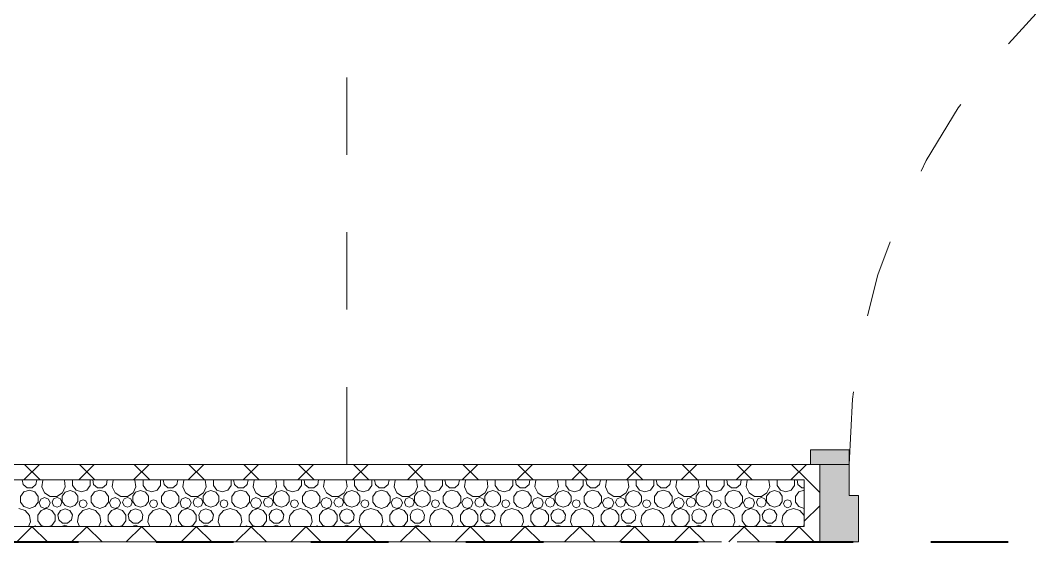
# Model space of a CAD drawing. Header units: metres. Extents: x -1.4 to 64, y -2.2 to 1.7.
# Drawn here: x 0.975 to 2.278, y -2 to -1.326 of the extents above; entities that cross this region are included whole.
import ezdxf

# ---------------------------------------------------------------- set-up
doc = ezdxf.new("R2010")
doc.units = ezdxf.units.M
doc.header["$MEASUREMENT"] = 0
doc.linetypes.add('Dashed', pattern=[0.035, 0.0225, -0.0125])
for name, color, linetype, lineweight in [('0_Caneta_No__1', 7, 'Continuous', 40), ('PAREDE CONSTRUIR_Caneta_No__241', 7, 'Continuous', 13), ('PAREDE CONSTRUIR_Caneta_No__255', 255, 'Continuous', 0), ('PAREDE CONSTRUIR_Caneta_No__83', 84, 'Continuous', 0)]:
    doc.layers.add(name, color=color, linetype=linetype, lineweight=lineweight)
for name, color, linetype, lineweight, true_color in [('EIXO HIDRÁULICO - Executivo.EXEC_Caneta_No__167', 7, 'Continuous', 0, 0x0035d5), ('PAREDE CONSTRUIR_Caneta_No__9', 7, 'Continuous', 9, 0x020202), ('PAREDE CONSTRUIR_Caneta_No__96', 7, 'Continuous', 0, 0xb6b6b6), ('PAREDE CONSTRUIR_Caneta_No__97', 7, 'Continuous', 13, 0x6b6b6b)]:
    doc.layers.add(name, color=color, linetype=linetype, lineweight=lineweight, true_color=true_color)
pattern_1 = [(45, (0, 0), (-0.0353553, 0.0353553), []), (135, (0, 0), (0.0353553, 0.0353553), [])]

# ---------------------------------------------------------------- blocks, each defined once
blk = doc.blocks.new('*X7')
at = {"layer": 'PAREDE CONSTRUIR_Caneta_No__96', "color": 253, "linetype": 'Continuous', "lineweight": 0, "true_color": 0xb6b6b6}
for p, q in [((0.9773, -1.9196), (0.9784, -1.9257)), ((0.9784, -1.9257), (0.9835, -1.93)), ((0.99, -1.93), (0.995, -1.9257)), ((0.995, -1.9257), (0.9961, -1.9196)), ((1.0038, -1.9199), (1.0026, -1.9284)), ((1.0026, -1.9284), (1.0062, -1.9363)), ((1.0042, -1.9196), (1.0038, -1.9199)), ((1.0293, -1.9363), (1.0329, -1.9284)), ((1.0317, -1.9199), (1.0314, -1.9196)), ((1.0329, -1.9284), (1.0317, -1.9199)), ((1.0423, -1.9196), (1.0423, -1.9268)), ((1.0423, -1.9268), (1.0467, -1.9328)), ((1.0607, -1.9328), (1.065, -1.9268)), ((1.065, -1.9268), (1.065, -1.9196)), ((1.0683, -1.9196), (1.0694, -1.9257)), ((1.0694, -1.9257), (1.0744, -1.93)), ((1.0809, -1.93), (1.086, -1.9257)), ((1.086, -1.9257), (1.0871, -1.9196)), ((1.0948, -1.9199), (1.0935, -1.9284)), ((1.0935, -1.9284), (1.0971, -1.9363)), ((1.0951, -1.9196), (1.0948, -1.9199)), ((1.1203, -1.9363), (1.1238, -1.9284)), ((1.1226, -1.9199), (1.1223, -1.9196)), ((1.1238, -1.9284), (1.1226, -1.9199)), ((1.1332, -1.9196), (1.1332, -1.9268)), ((1.1332, -1.9268), (1.1376, -1.9328)), ((1.1516, -1.9328), (1.1559, -1.9268)), ((1.1559, -1.9268), (1.1559, -1.9196)), ((1.1592, -1.9196), (1.1603, -1.9257)), ((1.1603, -1.9257), (1.1653, -1.93)), ((1.1719, -1.93), (1.1769, -1.9257)), ((1.1769, -1.9257), (1.178, -1.9196)), ((1.1857, -1.9199), (1.1845, -1.9284)), ((1.1845, -1.9284), (1.1881, -1.9363)), ((1.186, -1.9196), (1.1857, -1.9199)), ((1.2112, -1.9363), (1.2148, -1.9284)), ((1.2135, -1.9199), (1.2132, -1.9196)), ((1.2148, -1.9284), (1.2135, -1.9199)), ((1.2242, -1.9196), (1.2242, -1.9268)), ((1.2242, -1.9268), (1.2285, -1.9328)), ((1.2425, -1.9328), (1.2469, -1.9268)), ((1.2469, -1.9268), (1.2469, -1.9196)), ((1.2501, -1.9196), (1.2512, -1.9257)), ((1.2512, -1.9257), (1.2562, -1.93)), ((1.2628, -1.93), (1.2678, -1.9257)), ((1.2678, -1.9257), (1.2689, -1.9196)), ((1.2766, -1.9199), (1.2754, -1.9284)), ((1.2754, -1.9284), (1.279, -1.9363)), ((1.2769, -1.9196), (1.2766, -1.9199)), ((1.3021, -1.9363), (1.3057, -1.9284)), ((1.3045, -1.9199), (1.3042, -1.9196)), ((1.3057, -1.9284), (1.3045, -1.9199)), ((1.3151, -1.9196), (1.3151, -1.9268)), ((1.3151, -1.9268), (1.3194, -1.9328)), ((1.3335, -1.9328), (1.3378, -1.9268)), ((1.3378, -1.9268), (1.3378, -1.9196)), ((1.3411, -1.9196), (1.3421, -1.9257)), ((1.3421, -1.9257), (1.3472, -1.93)), ((1.3537, -1.93), (1.3588, -1.9257)), ((1.3588, -1.9257), (1.3598, -1.9196)), ((1.3676, -1.9199), (1.3663, -1.9284)), ((1.3663, -1.9284), (1.3699, -1.9363)), ((1.3679, -1.9196), (1.3676, -1.9199)), ((1.393, -1.9363), (1.3966, -1.9284)), ((1.3954, -1.9199), (1.3951, -1.9196)), ((1.3966, -1.9284), (1.3954, -1.9199)), ((1.406, -1.9196), (1.406, -1.9268)), ((1.406, -1.9268), (1.4104, -1.9328)), ((1.4244, -1.9328), (1.4287, -1.9268)), ((1.4287, -1.9268), (1.4287, -1.9196)), ((1.432, -1.9196), (1.4331, -1.9257)), ((1.4331, -1.9257), (1.4381, -1.93)), ((1.4447, -1.93), (1.4497, -1.9257)), ((1.4497, -1.9257), (1.4508, -1.9196)), ((1.4585, -1.9199), (1.4573, -1.9284)), ((1.4573, -1.9284), (1.4608, -1.9363)), ((1.4588, -1.9196), (1.4585, -1.9199)), ((1.484, -1.9363), (1.4876, -1.9284)), ((1.4863, -1.9199), (1.486, -1.9196)), ((1.4876, -1.9284), (1.4863, -1.9199)), ((1.497, -1.9196), (1.497, -1.9268)), ((1.497, -1.9268), (1.5013, -1.9328)), ((1.5153, -1.9328), (1.5196, -1.9268)), ((1.5196, -1.9268), (1.5196, -1.9196)), ((1.5229, -1.9196), (1.524, -1.9257)), ((1.524, -1.9257), (1.529, -1.93)), ((1.5356, -1.93), (1.5406, -1.9257)), ((1.5406, -1.9257), (1.5417, -1.9196)), ((1.5494, -1.9199), (1.5482, -1.9284)), ((1.5482, -1.9284), (1.5518, -1.9363)), ((1.5497, -1.9196), (1.5494, -1.9199)), ((1.5749, -1.9363), (1.5785, -1.9284)), ((1.5773, -1.9199), (1.5769, -1.9196)), ((1.5785, -1.9284), (1.5773, -1.9199)), ((1.5879, -1.9196), (1.5879, -1.9268)), ((1.5879, -1.9268), (1.5922, -1.9328)), ((1.6062, -1.9328), (1.6106, -1.9268)), ((1.6106, -1.9268), (1.6106, -1.9196)), ((1.6138, -1.9196), (1.6149, -1.9257)), ((1.6149, -1.9257), (1.62, -1.93)), ((1.6265, -1.93), (1.6315, -1.9257)), ((1.6315, -1.9257), (1.6326, -1.9196)), ((1.6403, -1.9199), (1.6391, -1.9284)), ((1.6391, -1.9284), (1.6427, -1.9363)), ((1.6406, -1.9196), (1.6403, -1.9199)), ((1.6658, -1.9363), (1.6694, -1.9284)), ((1.6682, -1.9199), (1.6679, -1.9196)), ((1.6694, -1.9284), (1.6682, -1.9199)), ((1.6788, -1.9196), (1.6788, -1.9268)), ((1.6788, -1.9268), (1.6831, -1.9328)), ((1.6972, -1.9328), (1.7015, -1.9268)), ((1.7015, -1.9268), (1.7015, -1.9196)), ((1.7048, -1.9196), (1.7059, -1.9257)), ((1.7059, -1.9257), (1.7109, -1.93)), ((1.7174, -1.93), (1.7225, -1.9257)), ((1.7225, -1.9257), (1.7236, -1.9196)), ((1.7313, -1.9199), (1.73, -1.9284)), ((1.73, -1.9284), (1.7336, -1.9363)), ((1.7316, -1.9196), (1.7313, -1.9199)), ((1.7568, -1.9363), (1.7603, -1.9284)), ((1.7591, -1.9199), (1.7588, -1.9196)), ((1.7603, -1.9284), (1.7591, -1.9199)), ((1.7697, -1.9196), (1.7697, -1.9268)), ((1.7697, -1.9268), (1.7741, -1.9328)), ((1.7881, -1.9328), (1.7924, -1.9268)), ((1.7924, -1.9268), (1.7924, -1.9196)), ((1.7957, -1.9196), (1.7968, -1.9257)), ((1.7968, -1.9257), (1.8018, -1.93)), ((1.8084, -1.93), (1.8134, -1.9257)), ((1.8134, -1.9257), (1.8145, -1.9196)), ((1.8222, -1.9199), (1.821, -1.9284)), ((1.821, -1.9284), (1.8245, -1.9363)), ((1.8225, -1.9196), (1.8222, -1.9199)), ((1.8477, -1.9363), (1.8513, -1.9284)), ((1.85, -1.9199), (1.8497, -1.9196)), ((1.8513, -1.9284), (1.85, -1.9199)), ((1.8607, -1.9196), (1.8607, -1.9268)), ((1.8607, -1.9268), (1.865, -1.9328)), ((1.879, -1.9328), (1.8833, -1.9268)), ((1.8833, -1.9268), (1.8833, -1.9196)), ((1.8866, -1.9196), (1.8877, -1.9257)), ((1.8877, -1.9257), (1.8927, -1.93)), ((1.8993, -1.93), (1.9043, -1.9257)), ((1.9043, -1.9257), (1.9054, -1.9196)), ((1.9131, -1.9199), (1.9119, -1.9284)), ((1.9119, -1.9284), (1.9155, -1.9363)), ((1.9134, -1.9196), (1.9131, -1.9199)), ((1.9386, -1.9363), (1.9422, -1.9284)), ((1.941, -1.9199), (1.9407, -1.9196)), ((1.9422, -1.9284), (1.941, -1.9199)), ((1.9516, -1.9196), (1.9516, -1.9268)), ((1.9516, -1.9268), (1.9559, -1.9328)), ((1.9699, -1.9328), (1.9743, -1.9268)), ((1.9743, -1.9268), (1.9743, -1.9196)), ((1.9775, -1.9196), (1.9786, -1.9257)), ((1.9786, -1.9257), (1.9837, -1.93)), ((0.9795, -1.935), (0.9752, -1.9409)), ((0.9752, -1.9409), (0.9752, -1.9482)), ((0.9865, -1.9327), (0.9795, -1.935)), ((0.9835, -1.93), (0.99, -1.93)), ((0.9934, -1.935), (0.9865, -1.9327)), ((0.9977, -1.9409), (0.9934, -1.935)), ((0.9977, -1.9482), (0.9977, -1.9409)), ((1.0062, -1.9363), (1.0135, -1.9409)), ((1.0135, -1.9409), (1.0221, -1.9409)), ((1.0221, -1.9409), (1.0293, -1.9363)), ((1.0328, -1.9354), (1.0289, -1.9407)), ((1.0289, -1.9407), (1.0289, -1.9473)), ((1.039, -1.9334), (1.0328, -1.9354)), ((1.0453, -1.9354), (1.039, -1.9334)), ((1.0492, -1.9407), (1.0453, -1.9354)), ((1.0467, -1.9328), (1.0537, -1.9351)), ((1.0492, -1.9473), (1.0492, -1.9407)), ((1.0537, -1.9351), (1.0607, -1.9328)), ((1.0705, -1.935), (1.0662, -1.9409)), ((1.0662, -1.9409), (1.0662, -1.9482)), ((1.0774, -1.9327), (1.0705, -1.935)), ((1.0744, -1.93), (1.0809, -1.93)), ((1.0844, -1.935), (1.0774, -1.9327)), ((1.0887, -1.9409), (1.0844, -1.935)), ((1.0887, -1.9482), (1.0887, -1.9409)), ((1.0971, -1.9363), (1.1044, -1.9409)), ((1.1044, -1.9409), (1.113, -1.9409)), ((1.113, -1.9409), (1.1203, -1.9363)), ((1.1237, -1.9354), (1.1199, -1.9407)), ((1.1199, -1.9407), (1.1199, -1.9473)), ((1.13, -1.9334), (1.1237, -1.9354)), ((1.1362, -1.9354), (1.13, -1.9334)), ((1.1401, -1.9407), (1.1362, -1.9354)), ((1.1376, -1.9328), (1.1446, -1.9351)), ((1.1401, -1.9473), (1.1401, -1.9407)), ((1.1446, -1.9351), (1.1516, -1.9328)), ((1.1614, -1.935), (1.1571, -1.9409)), ((1.1571, -1.9409), (1.1571, -1.9482)), ((1.1683, -1.9327), (1.1614, -1.935)), ((1.1653, -1.93), (1.1719, -1.93)), ((1.1753, -1.935), (1.1683, -1.9327)), ((1.1796, -1.9409), (1.1753, -1.935)), ((1.1796, -1.9482), (1.1796, -1.9409)), ((1.1881, -1.9363), (1.1953, -1.9409)), ((1.1953, -1.9409), (1.2039, -1.9409)), ((1.2039, -1.9409), (1.2112, -1.9363)), ((1.2146, -1.9354), (1.2108, -1.9407)), ((1.2108, -1.9407), (1.2108, -1.9473)), ((1.2209, -1.9334), (1.2146, -1.9354)), ((1.2272, -1.9354), (1.2209, -1.9334)), ((1.231, -1.9407), (1.2272, -1.9354)), ((1.2285, -1.9328), (1.2355, -1.9351)), ((1.231, -1.9473), (1.231, -1.9407)), ((1.2355, -1.9351), (1.2425, -1.9328)), ((1.2523, -1.935), (1.248, -1.9409)), ((1.248, -1.9409), (1.248, -1.9482)), ((1.2593, -1.9327), (1.2523, -1.935)), ((1.2562, -1.93), (1.2628, -1.93)), ((1.2662, -1.935), (1.2593, -1.9327)), ((1.2705, -1.9409), (1.2662, -1.935)), ((1.2705, -1.9482), (1.2705, -1.9409)), ((1.279, -1.9363), (1.2862, -1.9409)), ((1.2862, -1.9409), (1.2949, -1.9409)), ((1.2949, -1.9409), (1.3021, -1.9363)), ((1.3056, -1.9354), (1.3017, -1.9407)), ((1.3017, -1.9407), (1.3017, -1.9473)), ((1.3118, -1.9334), (1.3056, -1.9354)), ((1.3181, -1.9354), (1.3118, -1.9334)), ((1.3219, -1.9407), (1.3181, -1.9354)), ((1.3194, -1.9328), (1.3264, -1.9351)), ((1.3219, -1.9473), (1.3219, -1.9407)), ((1.3264, -1.9351), (1.3335, -1.9328)), ((1.3432, -1.935), (1.3389, -1.9409)), ((1.3389, -1.9409), (1.3389, -1.9482)), ((1.3502, -1.9327), (1.3432, -1.935)), ((1.3472, -1.93), (1.3537, -1.93)), ((1.3571, -1.935), (1.3502, -1.9327)), ((1.3614, -1.9409), (1.3571, -1.935)), ((1.3614, -1.9482), (1.3614, -1.9409)), ((1.3699, -1.9363), (1.3772, -1.9409)), ((1.3772, -1.9409), (1.3858, -1.9409)), ((1.3858, -1.9409), (1.393, -1.9363)), ((1.3965, -1.9354), (1.3926, -1.9407)), ((1.3926, -1.9407), (1.3926, -1.9473)), ((1.4028, -1.9334), (1.3965, -1.9354)), ((1.409, -1.9354), (1.4028, -1.9334)), ((1.4129, -1.9407), (1.409, -1.9354)), ((1.4104, -1.9328), (1.4174, -1.9351)), ((1.4129, -1.9473), (1.4129, -1.9407)), ((1.4174, -1.9351), (1.4244, -1.9328)), ((1.4342, -1.935), (1.4299, -1.9409)), ((1.4299, -1.9409), (1.4299, -1.9482)), ((1.4411, -1.9327), (1.4342, -1.935)), ((1.4381, -1.93), (1.4447, -1.93)), ((1.4481, -1.935), (1.4411, -1.9327)), ((1.4524, -1.9409), (1.4481, -1.935)), ((1.4524, -1.9482), (1.4524, -1.9409)), ((1.4608, -1.9363), (1.4681, -1.9409)), ((1.4681, -1.9409), (1.4767, -1.9409)), ((1.4767, -1.9409), (1.484, -1.9363)), ((1.4874, -1.9354), (1.4836, -1.9407)), ((1.4836, -1.9407), (1.4836, -1.9473)), ((1.4937, -1.9334), (1.4874, -1.9354)), ((1.4999, -1.9354), (1.4937, -1.9334)), ((1.5038, -1.9407), (1.4999, -1.9354)), ((1.5013, -1.9328), (1.5083, -1.9351)), ((1.5038, -1.9473), (1.5038, -1.9407)), ((1.5083, -1.9351), (1.5153, -1.9328)), ((1.5251, -1.935), (1.5208, -1.9409)), ((1.5208, -1.9409), (1.5208, -1.9482)), ((1.532, -1.9327), (1.5251, -1.935)), ((1.529, -1.93), (1.5356, -1.93)), ((1.539, -1.935), (1.532, -1.9327)), ((1.5433, -1.9409), (1.539, -1.935)), ((1.5433, -1.9482), (1.5433, -1.9409)), ((1.5518, -1.9363), (1.559, -1.9409)), ((1.559, -1.9409), (1.5676, -1.9409)), ((1.5676, -1.9409), (1.5749, -1.9363)), ((1.5784, -1.9354), (1.5745, -1.9407)), ((1.5745, -1.9407), (1.5745, -1.9473)), ((1.5846, -1.9334), (1.5784, -1.9354)), ((1.5909, -1.9354), (1.5846, -1.9334)), ((1.5947, -1.9407), (1.5909, -1.9354)), ((1.5922, -1.9328), (1.5992, -1.9351)), ((1.5947, -1.9473), (1.5947, -1.9407)), ((1.5992, -1.9351), (1.6062, -1.9328)), ((1.616, -1.935), (1.6117, -1.9409)), ((1.6117, -1.9409), (1.6117, -1.9482)), ((1.623, -1.9327), (1.616, -1.935)), ((1.62, -1.93), (1.6265, -1.93)), ((1.6299, -1.935), (1.623, -1.9327)), ((1.6342, -1.9409), (1.6299, -1.935)), ((1.6342, -1.9482), (1.6342, -1.9409)), ((1.6427, -1.9363), (1.6499, -1.9409)), ((1.6499, -1.9409), (1.6586, -1.9409)), ((1.6586, -1.9409), (1.6658, -1.9363)), ((1.6693, -1.9354), (1.6654, -1.9407)), ((1.6654, -1.9407), (1.6654, -1.9473)), ((1.6755, -1.9334), (1.6693, -1.9354)), ((1.6818, -1.9354), (1.6755, -1.9334)), ((1.6857, -1.9407), (1.6818, -1.9354)), ((1.6831, -1.9328), (1.6901, -1.9351)), ((1.6857, -1.9473), (1.6857, -1.9407)), ((1.6901, -1.9351), (1.6972, -1.9328)), ((1.707, -1.935), (1.7027, -1.9409)), ((1.7027, -1.9409), (1.7027, -1.9482)), ((1.7139, -1.9327), (1.707, -1.935)), ((1.7109, -1.93), (1.7174, -1.93)), ((1.7209, -1.935), (1.7139, -1.9327)), ((1.7252, -1.9409), (1.7209, -1.935)), ((1.7252, -1.9482), (1.7252, -1.9409)), ((1.7336, -1.9363), (1.7409, -1.9409)), ((1.7409, -1.9409), (1.7495, -1.9409)), ((1.7495, -1.9409), (1.7568, -1.9363)), ((1.7602, -1.9354), (1.7563, -1.9407)), ((1.7563, -1.9407), (1.7563, -1.9473)), ((1.7665, -1.9334), (1.7602, -1.9354)), ((1.7727, -1.9354), (1.7665, -1.9334)), ((1.7766, -1.9407), (1.7727, -1.9354)), ((1.7741, -1.9328), (1.7811, -1.9351)), ((1.7766, -1.9473), (1.7766, -1.9407)), ((1.7811, -1.9351), (1.7881, -1.9328)), ((1.7979, -1.935), (1.7936, -1.9409)), ((1.7936, -1.9409), (1.7936, -1.9482)), ((1.8048, -1.9327), (1.7979, -1.935)), ((1.8018, -1.93), (1.8084, -1.93)), ((1.8118, -1.935), (1.8048, -1.9327)), ((1.8161, -1.9409), (1.8118, -1.935)), ((1.8161, -1.9482), (1.8161, -1.9409)), ((1.8245, -1.9363), (1.8318, -1.9409)), ((1.8318, -1.9409), (1.8404, -1.9409)), ((1.8404, -1.9409), (1.8477, -1.9363)), ((1.8511, -1.9354), (1.8473, -1.9407)), ((1.8473, -1.9407), (1.8473, -1.9473)), ((1.8574, -1.9334), (1.8511, -1.9354)), ((1.8636, -1.9354), (1.8574, -1.9334)), ((1.8675, -1.9407), (1.8636, -1.9354)), ((1.865, -1.9328), (1.872, -1.9351)), ((1.8675, -1.9473), (1.8675, -1.9407)), ((1.872, -1.9351), (1.879, -1.9328)), ((1.8888, -1.935), (1.8845, -1.9409)), ((1.8845, -1.9409), (1.8845, -1.9482)), ((1.8958, -1.9327), (1.8888, -1.935)), ((1.8927, -1.93), (1.8993, -1.93)), ((1.9027, -1.935), (1.8958, -1.9327)), ((1.907, -1.9409), (1.9027, -1.935)), ((1.907, -1.9482), (1.907, -1.9409)), ((1.9155, -1.9363), (1.9227, -1.9409)), ((1.9227, -1.9409), (1.9314, -1.9409)), ((1.9314, -1.9409), (1.9386, -1.9363)), ((1.9421, -1.9354), (1.9382, -1.9407)), ((1.9382, -1.9407), (1.9382, -1.9473)), ((1.9483, -1.9334), (1.9421, -1.9354)), ((1.9546, -1.9354), (1.9483, -1.9334)), ((1.9584, -1.9407), (1.9546, -1.9354)), ((1.9559, -1.9328), (1.9629, -1.9351)), ((1.9584, -1.9473), (1.9584, -1.9407)), ((1.9629, -1.9351), (1.9699, -1.9328)), ((1.9797, -1.935), (1.9754, -1.9409)), ((1.9754, -1.9409), (1.9754, -1.9482)), ((1.9867, -1.9327), (1.9797, -1.935)), ((1.9837, -1.93), (1.9868, -1.93)), ((1.9868, -1.9328), (1.9867, -1.9327)), ((0.9752, -1.9482), (0.9795, -1.9541)), ((0.9795, -1.9541), (0.9865, -1.9564)), ((0.9865, -1.9564), (0.9934, -1.9541)), ((0.9934, -1.9541), (0.9977, -1.9482)), ((1.0012, -1.9443), (0.9991, -1.9493)), ((0.9991, -1.9493), (1.0012, -1.9544)), ((1.0062, -1.9422), (1.0012, -1.9443)), ((1.0012, -1.9544), (1.0062, -1.9565)), ((1.0113, -1.9443), (1.0062, -1.9422)), ((1.0062, -1.9565), (1.0113, -1.9544)), ((1.0134, -1.9493), (1.0113, -1.9443)), ((1.0113, -1.9544), (1.0134, -1.9493)), ((1.0178, -1.944), (1.0159, -1.9484)), ((1.0159, -1.9484), (1.0178, -1.9529)), ((1.0222, -1.9422), (1.0178, -1.944)), ((1.0178, -1.9529), (1.0222, -1.9547)), ((1.0266, -1.944), (1.0222, -1.9422)), ((1.0222, -1.9547), (1.0266, -1.9529)), ((1.0285, -1.9484), (1.0266, -1.944)), ((1.0266, -1.9529), (1.0285, -1.9484)), ((1.0289, -1.9473), (1.0328, -1.9526)), ((1.0328, -1.9526), (1.039, -1.9546)), ((1.039, -1.9546), (1.0453, -1.9526)), ((1.0453, -1.9526), (1.0492, -1.9473)), ((1.0522, -1.9467), (1.0507, -1.9503)), ((1.0507, -1.9503), (1.0522, -1.954)), ((1.0559, -1.9452), (1.0522, -1.9467)), ((1.0522, -1.954), (1.0559, -1.9555)), ((1.0595, -1.9467), (1.0559, -1.9452)), ((1.0559, -1.9555), (1.0595, -1.954)), ((1.0611, -1.9503), (1.0595, -1.9467)), ((1.0595, -1.954), (1.0611, -1.9503)), ((1.0662, -1.9482), (1.0705, -1.9541)), ((1.0705, -1.9541), (1.0774, -1.9564)), ((1.0774, -1.9564), (1.0844, -1.9541)), ((1.0844, -1.9541), (1.0887, -1.9482)), ((1.0921, -1.9443), (1.09, -1.9493)), ((1.09, -1.9493), (1.0921, -1.9544)), ((1.0972, -1.9422), (1.0921, -1.9443)), ((1.0921, -1.9544), (1.0972, -1.9565)), ((1.1022, -1.9443), (1.0972, -1.9422)), ((1.0972, -1.9565), (1.1022, -1.9544)), ((1.1043, -1.9493), (1.1022, -1.9443)), ((1.1022, -1.9544), (1.1043, -1.9493)), ((1.1087, -1.944), (1.1069, -1.9484)), ((1.1069, -1.9484), (1.1087, -1.9529)), ((1.1131, -1.9422), (1.1087, -1.944)), ((1.1087, -1.9529), (1.1131, -1.9547)), ((1.1176, -1.944), (1.1131, -1.9422)), ((1.1131, -1.9547), (1.1176, -1.9529)), ((1.1194, -1.9484), (1.1176, -1.944)), ((1.1176, -1.9529), (1.1194, -1.9484)), ((1.1199, -1.9473), (1.1237, -1.9526)), ((1.1237, -1.9526), (1.13, -1.9546)), ((1.13, -1.9546), (1.1362, -1.9526)), ((1.1362, -1.9526), (1.1401, -1.9473)), ((1.1432, -1.9467), (1.1416, -1.9503)), ((1.1416, -1.9503), (1.1432, -1.954)), ((1.1468, -1.9452), (1.1432, -1.9467)), ((1.1432, -1.954), (1.1468, -1.9555)), ((1.1505, -1.9467), (1.1468, -1.9452)), ((1.1468, -1.9555), (1.1505, -1.954)), ((1.152, -1.9503), (1.1505, -1.9467)), ((1.1505, -1.954), (1.152, -1.9503)), ((1.1571, -1.9482), (1.1614, -1.9541)), ((1.1614, -1.9541), (1.1683, -1.9564)), ((1.1683, -1.9564), (1.1753, -1.9541)), ((1.1753, -1.9541), (1.1796, -1.9482)), ((1.183, -1.9443), (1.181, -1.9493)), ((1.181, -1.9493), (1.183, -1.9544)), ((1.1881, -1.9422), (1.183, -1.9443)), ((1.183, -1.9544), (1.1881, -1.9565)), ((1.1932, -1.9443), (1.1881, -1.9422)), ((1.1881, -1.9565), (1.1932, -1.9544)), ((1.1952, -1.9493), (1.1932, -1.9443)), ((1.1932, -1.9544), (1.1952, -1.9493)), ((1.1996, -1.944), (1.1978, -1.9484)), ((1.1978, -1.9484), (1.1996, -1.9529)), ((1.2041, -1.9422), (1.1996, -1.944)), ((1.1996, -1.9529), (1.2041, -1.9547)), ((1.2085, -1.944), (1.2041, -1.9422)), ((1.2041, -1.9547), (1.2085, -1.9529)), ((1.2103, -1.9484), (1.2085, -1.944)), ((1.2085, -1.9529), (1.2103, -1.9484)), ((1.2108, -1.9473), (1.2146, -1.9526)), ((1.2146, -1.9526), (1.2209, -1.9546)), ((1.2209, -1.9546), (1.2272, -1.9526)), ((1.2272, -1.9526), (1.231, -1.9473)), ((1.2341, -1.9467), (1.2326, -1.9503)), ((1.2326, -1.9503), (1.2341, -1.954)), ((1.2377, -1.9452), (1.2341, -1.9467)), ((1.2341, -1.954), (1.2377, -1.9555)), ((1.2414, -1.9467), (1.2377, -1.9452)), ((1.2377, -1.9555), (1.2414, -1.954)), ((1.2429, -1.9503), (1.2414, -1.9467)), ((1.2414, -1.954), (1.2429, -1.9503)), ((1.248, -1.9482), (1.2523, -1.9541)), ((1.2523, -1.9541), (1.2593, -1.9564)), ((1.2593, -1.9564), (1.2662, -1.9541)), ((1.2662, -1.9541), (1.2705, -1.9482)), ((1.274, -1.9443), (1.2719, -1.9493)), ((1.2719, -1.9493), (1.274, -1.9544)), ((1.279, -1.9422), (1.274, -1.9443)), ((1.274, -1.9544), (1.279, -1.9565)), ((1.2841, -1.9443), (1.279, -1.9422)), ((1.279, -1.9565), (1.2841, -1.9544)), ((1.2862, -1.9493), (1.2841, -1.9443)), ((1.2841, -1.9544), (1.2862, -1.9493)), ((1.2906, -1.944), (1.2887, -1.9484)), ((1.2887, -1.9484), (1.2906, -1.9529)), ((1.295, -1.9422), (1.2906, -1.944)), ((1.2906, -1.9529), (1.295, -1.9547)), ((1.2994, -1.944), (1.295, -1.9422)), ((1.295, -1.9547), (1.2994, -1.9529)), ((1.3013, -1.9484), (1.2994, -1.944)), ((1.2994, -1.9529), (1.3013, -1.9484)), ((1.3017, -1.9473), (1.3056, -1.9526)), ((1.3056, -1.9526), (1.3118, -1.9546)), ((1.3118, -1.9546), (1.3181, -1.9526)), ((1.3181, -1.9526), (1.3219, -1.9473)), ((1.325, -1.9467), (1.3235, -1.9503)), ((1.3235, -1.9503), (1.325, -1.954)), ((1.3287, -1.9452), (1.325, -1.9467)), ((1.325, -1.954), (1.3287, -1.9555)), ((1.3323, -1.9467), (1.3287, -1.9452)), ((1.3287, -1.9555), (1.3323, -1.954)), ((1.3338, -1.9503), (1.3323, -1.9467)), ((1.3323, -1.954), (1.3338, -1.9503)), ((1.3389, -1.9482), (1.3432, -1.9541)), ((1.3432, -1.9541), (1.3502, -1.9564)), ((1.3502, -1.9564), (1.3571, -1.9541)), ((1.3571, -1.9541), (1.3614, -1.9482)), ((1.3649, -1.9443), (1.3628, -1.9493)), ((1.3628, -1.9493), (1.3649, -1.9544)), ((1.37, -1.9422), (1.3649, -1.9443)), ((1.3649, -1.9544), (1.37, -1.9565)), ((1.375, -1.9443), (1.37, -1.9422)), ((1.37, -1.9565), (1.375, -1.9544)), ((1.3771, -1.9493), (1.375, -1.9443)), ((1.375, -1.9544), (1.3771, -1.9493)), ((1.3815, -1.944), (1.3796, -1.9484)), ((1.3796, -1.9484), (1.3815, -1.9529)), ((1.3859, -1.9422), (1.3815, -1.944)), ((1.3815, -1.9529), (1.3859, -1.9547)), ((1.3903, -1.944), (1.3859, -1.9422)), ((1.3859, -1.9547), (1.3903, -1.9529)), ((1.3922, -1.9484), (1.3903, -1.944)), ((1.3903, -1.9529), (1.3922, -1.9484)), ((1.3926, -1.9473), (1.3965, -1.9526)), ((1.3965, -1.9526), (1.4028, -1.9546)), ((1.4028, -1.9546), (1.409, -1.9526)), ((1.409, -1.9526), (1.4129, -1.9473)), ((1.4159, -1.9467), (1.4144, -1.9503)), ((1.4144, -1.9503), (1.4159, -1.954)), ((1.4196, -1.9452), (1.4159, -1.9467)), ((1.4159, -1.954), (1.4196, -1.9555)), ((1.4233, -1.9467), (1.4196, -1.9452)), ((1.4196, -1.9555), (1.4233, -1.954)), ((1.4248, -1.9503), (1.4233, -1.9467)), ((1.4233, -1.954), (1.4248, -1.9503)), ((1.4299, -1.9482), (1.4342, -1.9541)), ((1.4342, -1.9541), (1.4411, -1.9564)), ((1.4411, -1.9564), (1.4481, -1.9541)), ((1.4481, -1.9541), (1.4524, -1.9482)), ((1.4558, -1.9443), (1.4537, -1.9493)), ((1.4537, -1.9493), (1.4558, -1.9544)), ((1.4609, -1.9422), (1.4558, -1.9443)), ((1.4558, -1.9544), (1.4609, -1.9565)), ((1.4659, -1.9443), (1.4609, -1.9422)), ((1.4609, -1.9565), (1.4659, -1.9544)), ((1.468, -1.9493), (1.4659, -1.9443)), ((1.4659, -1.9544), (1.468, -1.9493)), ((1.4724, -1.944), (1.4706, -1.9484)), ((1.4706, -1.9484), (1.4724, -1.9529)), ((1.4768, -1.9422), (1.4724, -1.944)), ((1.4724, -1.9529), (1.4768, -1.9547)), ((1.4813, -1.944), (1.4768, -1.9422)), ((1.4768, -1.9547), (1.4813, -1.9529)), ((1.4831, -1.9484), (1.4813, -1.944)), ((1.4813, -1.9529), (1.4831, -1.9484)), ((1.4836, -1.9473), (1.4874, -1.9526)), ((1.4874, -1.9526), (1.4937, -1.9546)), ((1.4937, -1.9546), (1.4999, -1.9526)), ((1.4999, -1.9526), (1.5038, -1.9473)), ((1.5069, -1.9467), (1.5054, -1.9503)), ((1.5054, -1.9503), (1.5069, -1.954)), ((1.5105, -1.9452), (1.5069, -1.9467)), ((1.5069, -1.954), (1.5105, -1.9555)), ((1.5142, -1.9467), (1.5105, -1.9452)), ((1.5105, -1.9555), (1.5142, -1.954)), ((1.5157, -1.9503), (1.5142, -1.9467)), ((1.5142, -1.954), (1.5157, -1.9503)), ((1.5208, -1.9482), (1.5251, -1.9541)), ((1.5251, -1.9541), (1.532, -1.9564)), ((1.532, -1.9564), (1.539, -1.9541)), ((1.539, -1.9541), (1.5433, -1.9482)), ((1.5468, -1.9443), (1.5447, -1.9493)), ((1.5447, -1.9493), (1.5468, -1.9544)), ((1.5518, -1.9422), (1.5468, -1.9443)), ((1.5468, -1.9544), (1.5518, -1.9565)), ((1.5569, -1.9443), (1.5518, -1.9422)), ((1.5518, -1.9565), (1.5569, -1.9544)), ((1.559, -1.9493), (1.5569, -1.9443)), ((1.5569, -1.9544), (1.559, -1.9493)), ((1.5633, -1.944), (1.5615, -1.9484)), ((1.5615, -1.9484), (1.5633, -1.9529)), ((1.5678, -1.9422), (1.5633, -1.944)), ((1.5633, -1.9529), (1.5678, -1.9547)), ((1.5722, -1.944), (1.5678, -1.9422)), ((1.5678, -1.9547), (1.5722, -1.9529)), ((1.574, -1.9484), (1.5722, -1.944)), ((1.5722, -1.9529), (1.574, -1.9484)), ((1.5745, -1.9473), (1.5784, -1.9526)), ((1.5784, -1.9526), (1.5846, -1.9546)), ((1.5846, -1.9546), (1.5909, -1.9526)), ((1.5909, -1.9526), (1.5947, -1.9473)), ((1.5978, -1.9467), (1.5963, -1.9503)), ((1.5963, -1.9503), (1.5978, -1.954)), ((1.6015, -1.9452), (1.5978, -1.9467)), ((1.5978, -1.954), (1.6015, -1.9555)), ((1.6051, -1.9467), (1.6015, -1.9452)), ((1.6015, -1.9555), (1.6051, -1.954)), ((1.6066, -1.9503), (1.6051, -1.9467)), ((1.6051, -1.954), (1.6066, -1.9503)), ((1.6117, -1.9482), (1.616, -1.9541)), ((1.616, -1.9541), (1.623, -1.9564)), ((1.623, -1.9564), (1.6299, -1.9541)), ((1.6299, -1.9541), (1.6342, -1.9482)), ((1.6377, -1.9443), (1.6356, -1.9493)), ((1.6356, -1.9493), (1.6377, -1.9544)), ((1.6427, -1.9422), (1.6377, -1.9443)), ((1.6377, -1.9544), (1.6427, -1.9565)), ((1.6478, -1.9443), (1.6427, -1.9422)), ((1.6427, -1.9565), (1.6478, -1.9544)), ((1.6499, -1.9493), (1.6478, -1.9443)), ((1.6478, -1.9544), (1.6499, -1.9493)), ((1.6543, -1.944), (1.6524, -1.9484)), ((1.6524, -1.9484), (1.6543, -1.9529)), ((1.6587, -1.9422), (1.6543, -1.944)), ((1.6543, -1.9529), (1.6587, -1.9547)), ((1.6631, -1.944), (1.6587, -1.9422)), ((1.6587, -1.9547), (1.6631, -1.9529)), ((1.665, -1.9484), (1.6631, -1.944)), ((1.6631, -1.9529), (1.665, -1.9484)), ((1.6654, -1.9473), (1.6693, -1.9526)), ((1.6693, -1.9526), (1.6755, -1.9546)), ((1.6755, -1.9546), (1.6818, -1.9526)), ((1.6818, -1.9526), (1.6857, -1.9473)), ((1.6887, -1.9467), (1.6872, -1.9503)), ((1.6872, -1.9503), (1.6887, -1.954)), ((1.6924, -1.9452), (1.6887, -1.9467)), ((1.6887, -1.954), (1.6924, -1.9555)), ((1.696, -1.9467), (1.6924, -1.9452)), ((1.6924, -1.9555), (1.696, -1.954)), ((1.6975, -1.9503), (1.696, -1.9467)), ((1.696, -1.954), (1.6975, -1.9503)), ((1.7027, -1.9482), (1.707, -1.9541)), ((1.707, -1.9541), (1.7139, -1.9564)), ((1.7139, -1.9564), (1.7209, -1.9541)), ((1.7209, -1.9541), (1.7252, -1.9482)), ((1.7286, -1.9443), (1.7265, -1.9493)), ((1.7265, -1.9493), (1.7286, -1.9544)), ((1.7337, -1.9422), (1.7286, -1.9443)), ((1.7286, -1.9544), (1.7337, -1.9565)), ((1.7387, -1.9443), (1.7337, -1.9422)), ((1.7337, -1.9565), (1.7387, -1.9544)), ((1.7408, -1.9493), (1.7387, -1.9443)), ((1.7387, -1.9544), (1.7408, -1.9493)), ((1.7452, -1.944), (1.7433, -1.9484)), ((1.7433, -1.9484), (1.7452, -1.9529)), ((1.7496, -1.9422), (1.7452, -1.944)), ((1.7452, -1.9529), (1.7496, -1.9547)), ((1.7541, -1.944), (1.7496, -1.9422)), ((1.7496, -1.9547), (1.7541, -1.9529)), ((1.7559, -1.9484), (1.7541, -1.944)), ((1.7541, -1.9529), (1.7559, -1.9484)), ((1.7563, -1.9473), (1.7602, -1.9526)), ((1.7602, -1.9526), (1.7665, -1.9546)), ((1.7665, -1.9546), (1.7727, -1.9526)), ((1.7727, -1.9526), (1.7766, -1.9473)), ((1.7796, -1.9467), (1.7781, -1.9503)), ((1.7781, -1.9503), (1.7796, -1.954)), ((1.7833, -1.9452), (1.7796, -1.9467)), ((1.7796, -1.954), (1.7833, -1.9555)), ((1.787, -1.9467), (1.7833, -1.9452)), ((1.7833, -1.9555), (1.787, -1.954)), ((1.7885, -1.9503), (1.787, -1.9467)), ((1.787, -1.954), (1.7885, -1.9503)), ((1.7936, -1.9482), (1.7979, -1.9541)), ((1.7979, -1.9541), (1.8048, -1.9564)), ((1.8048, -1.9564), (1.8118, -1.9541)), ((1.8118, -1.9541), (1.8161, -1.9482)), ((1.8195, -1.9443), (1.8174, -1.9493)), ((1.8174, -1.9493), (1.8195, -1.9544)), ((1.8246, -1.9422), (1.8195, -1.9443)), ((1.8195, -1.9544), (1.8246, -1.9565)), ((1.8296, -1.9443), (1.8246, -1.9422)), ((1.8246, -1.9565), (1.8296, -1.9544)), ((1.8317, -1.9493), (1.8296, -1.9443)), ((1.8296, -1.9544), (1.8317, -1.9493)), ((1.8361, -1.944), (1.8343, -1.9484)), ((1.8343, -1.9484), (1.8361, -1.9529)), ((1.8405, -1.9422), (1.8361, -1.944)), ((1.8361, -1.9529), (1.8405, -1.9547)), ((1.845, -1.944), (1.8405, -1.9422)), ((1.8405, -1.9547), (1.845, -1.9529)), ((1.8468, -1.9484), (1.845, -1.944)), ((1.845, -1.9529), (1.8468, -1.9484)), ((1.8473, -1.9473), (1.8511, -1.9526)), ((1.8511, -1.9526), (1.8574, -1.9546)), ((1.8574, -1.9546), (1.8636, -1.9526)), ((1.8636, -1.9526), (1.8675, -1.9473)), ((1.8706, -1.9467), (1.8691, -1.9503)), ((1.8691, -1.9503), (1.8706, -1.954)), ((1.8742, -1.9452), (1.8706, -1.9467)), ((1.8706, -1.954), (1.8742, -1.9555)), ((1.8779, -1.9467), (1.8742, -1.9452)), ((1.8742, -1.9555), (1.8779, -1.954)), ((1.8794, -1.9503), (1.8779, -1.9467)), ((1.8779, -1.954), (1.8794, -1.9503)), ((1.8845, -1.9482), (1.8888, -1.9541)), ((1.8888, -1.9541), (1.8958, -1.9564)), ((1.8958, -1.9564), (1.9027, -1.9541)), ((1.9027, -1.9541), (1.907, -1.9482)), ((1.9105, -1.9443), (1.9084, -1.9493)), ((1.9084, -1.9493), (1.9105, -1.9544)), ((1.9155, -1.9422), (1.9105, -1.9443)), ((1.9105, -1.9544), (1.9155, -1.9565)), ((1.9206, -1.9443), (1.9155, -1.9422)), ((1.9155, -1.9565), (1.9206, -1.9544)), ((1.9227, -1.9493), (1.9206, -1.9443)), ((1.9206, -1.9544), (1.9227, -1.9493)), ((1.927, -1.944), (1.9252, -1.9484)), ((1.9252, -1.9484), (1.927, -1.9529)), ((1.9315, -1.9422), (1.927, -1.944)), ((1.927, -1.9529), (1.9315, -1.9547)), ((1.9359, -1.944), (1.9315, -1.9422)), ((1.9315, -1.9547), (1.9359, -1.9529)), ((1.9377, -1.9484), (1.9359, -1.944)), ((1.9359, -1.9529), (1.9377, -1.9484)), ((1.9382, -1.9473), (1.9421, -1.9526)), ((1.9421, -1.9526), (1.9483, -1.9546)), ((1.9483, -1.9546), (1.9546, -1.9526)), ((1.9546, -1.9526), (1.9584, -1.9473)), ((1.9615, -1.9467), (1.96, -1.9503)), ((1.96, -1.9503), (1.9615, -1.954)), ((1.9652, -1.9452), (1.9615, -1.9467)), ((1.9615, -1.954), (1.9652, -1.9555)), ((1.9688, -1.9467), (1.9652, -1.9452)), ((1.9652, -1.9555), (1.9688, -1.954)), ((1.9703, -1.9503), (1.9688, -1.9467)), ((1.9688, -1.954), (1.9703, -1.9503)), ((1.9754, -1.9482), (1.9797, -1.9541)), ((1.9797, -1.9541), (1.9867, -1.9564)), ((0.981, -1.9589), (0.9728, -1.9565)), ((0.9867, -1.9654), (0.981, -1.9589)), ((0.9879, -1.9739), (0.9867, -1.9654)), ((1.0017, -1.959), (0.9973, -1.965)), ((0.9973, -1.965), (0.9973, -1.9723)), ((1.0087, -1.9567), (1.0017, -1.959)), ((1.0157, -1.959), (1.0087, -1.9567)), ((1.02, -1.965), (1.0157, -1.959)), ((1.02, -1.9723), (1.02, -1.965)), ((1.0265, -1.9591), (1.0232, -1.9648)), ((1.0232, -1.9648), (1.0244, -1.9712)), ((1.0327, -1.9569), (1.0265, -1.9591)), ((1.0388, -1.9591), (1.0327, -1.9569)), ((1.0421, -1.9648), (1.0388, -1.9591)), ((1.041, -1.9712), (1.0421, -1.9648)), ((1.0498, -1.9654), (1.0485, -1.9739)), ((1.0554, -1.9589), (1.0498, -1.9654)), ((1.0637, -1.9565), (1.0554, -1.9589)), ((1.072, -1.9589), (1.0637, -1.9565)), ((1.0776, -1.9654), (1.072, -1.9589)), ((1.0788, -1.9739), (1.0776, -1.9654)), ((1.0926, -1.959), (1.0882, -1.965)), ((1.0882, -1.965), (1.0882, -1.9723)), ((1.0996, -1.9567), (1.0926, -1.959)), ((1.1066, -1.959), (1.0996, -1.9567)), ((1.1109, -1.965), (1.1066, -1.959)), ((1.1109, -1.9723), (1.1109, -1.965)), ((1.1174, -1.9591), (1.1142, -1.9648)), ((1.1142, -1.9648), (1.1153, -1.9712)), ((1.1236, -1.9569), (1.1174, -1.9591)), ((1.1298, -1.9591), (1.1236, -1.9569)), ((1.133, -1.9648), (1.1298, -1.9591)), ((1.1319, -1.9712), (1.133, -1.9648)), ((1.1407, -1.9654), (1.1395, -1.9739)), ((1.1464, -1.9589), (1.1407, -1.9654)), ((1.1546, -1.9565), (1.1464, -1.9589)), ((1.1629, -1.9589), (1.1546, -1.9565)), ((1.1685, -1.9654), (1.1629, -1.9589)), ((1.1698, -1.9739), (1.1685, -1.9654)), ((1.1835, -1.959), (1.1792, -1.965)), ((1.1792, -1.965), (1.1792, -1.9723)), ((1.1905, -1.9567), (1.1835, -1.959)), ((1.1975, -1.959), (1.1905, -1.9567)), ((1.2019, -1.965), (1.1975, -1.959)), ((1.2019, -1.9723), (1.2019, -1.965)), ((1.2084, -1.9591), (1.2051, -1.9648)), ((1.2051, -1.9648), (1.2062, -1.9712)), ((1.2145, -1.9569), (1.2084, -1.9591)), ((1.2207, -1.9591), (1.2145, -1.9569)), ((1.224, -1.9648), (1.2207, -1.9591)), ((1.2228, -1.9712), (1.224, -1.9648)), ((1.2316, -1.9654), (1.2304, -1.9739)), ((1.2373, -1.9589), (1.2316, -1.9654)), ((1.2456, -1.9565), (1.2373, -1.9589)), ((1.2538, -1.9589), (1.2456, -1.9565)), ((1.2595, -1.9654), (1.2538, -1.9589)), ((1.2607, -1.9739), (1.2595, -1.9654)), ((1.2744, -1.959), (1.2701, -1.965)), ((1.2701, -1.965), (1.2701, -1.9723)), ((1.2814, -1.9567), (1.2744, -1.959)), ((1.2885, -1.959), (1.2814, -1.9567)), ((1.2928, -1.965), (1.2885, -1.959)), ((1.2928, -1.9723), (1.2928, -1.965)), ((1.2993, -1.9591), (1.296, -1.9648)), ((1.296, -1.9648), (1.2971, -1.9712)), ((1.3055, -1.9569), (1.2993, -1.9591)), ((1.3116, -1.9591), (1.3055, -1.9569)), ((1.3149, -1.9648), (1.3116, -1.9591)), ((1.3138, -1.9712), (1.3149, -1.9648)), ((1.3226, -1.9654), (1.3213, -1.9739)), ((1.3282, -1.9589), (1.3226, -1.9654)), ((1.3365, -1.9565), (1.3282, -1.9589)), ((1.3448, -1.9589), (1.3365, -1.9565)), ((1.3504, -1.9654), (1.3448, -1.9589)), ((1.3516, -1.9739), (1.3504, -1.9654)), ((1.3654, -1.959), (1.361, -1.965)), ((1.361, -1.965), (1.361, -1.9723)), ((1.3724, -1.9567), (1.3654, -1.959)), ((1.3794, -1.959), (1.3724, -1.9567)), ((1.3837, -1.965), (1.3794, -1.959)), ((1.3837, -1.9723), (1.3837, -1.965)), ((1.3902, -1.9591), (1.3869, -1.9648)), ((1.3869, -1.9648), (1.3881, -1.9712)), ((1.3964, -1.9569), (1.3902, -1.9591)), ((1.4025, -1.9591), (1.3964, -1.9569)), ((1.4058, -1.9648), (1.4025, -1.9591)), ((1.4047, -1.9712), (1.4058, -1.9648)), ((1.4135, -1.9654), (1.4123, -1.9739)), ((1.4191, -1.9589), (1.4135, -1.9654)), ((1.4274, -1.9565), (1.4191, -1.9589)), ((1.4357, -1.9589), (1.4274, -1.9565)), ((1.4413, -1.9654), (1.4357, -1.9589)), ((1.4426, -1.9739), (1.4413, -1.9654)), ((1.4563, -1.959), (1.452, -1.965)), ((1.452, -1.965), (1.452, -1.9723)), ((1.4633, -1.9567), (1.4563, -1.959)), ((1.4703, -1.959), (1.4633, -1.9567)), ((1.4746, -1.965), (1.4703, -1.959)), ((1.4746, -1.9723), (1.4746, -1.965)), ((1.4811, -1.9591), (1.4779, -1.9648)), ((1.4779, -1.9648), (1.479, -1.9712)), ((1.4873, -1.9569), (1.4811, -1.9591)), ((1.4935, -1.9591), (1.4873, -1.9569)), ((1.4967, -1.9648), (1.4935, -1.9591)), ((1.4956, -1.9712), (1.4967, -1.9648)), ((1.5044, -1.9654), (1.5032, -1.9739)), ((1.5101, -1.9589), (1.5044, -1.9654)), ((1.5183, -1.9565), (1.5101, -1.9589)), ((1.5266, -1.9589), (1.5183, -1.9565)), ((1.5323, -1.9654), (1.5266, -1.9589)), ((1.5335, -1.9739), (1.5323, -1.9654)), ((1.5472, -1.959), (1.5429, -1.965)), ((1.5429, -1.965), (1.5429, -1.9723)), ((1.5542, -1.9567), (1.5472, -1.959)), ((1.5612, -1.959), (1.5542, -1.9567)), ((1.5656, -1.965), (1.5612, -1.959)), ((1.5656, -1.9723), (1.5656, -1.965)), ((1.5721, -1.9591), (1.5688, -1.9648)), ((1.5688, -1.9648), (1.5699, -1.9712)), ((1.5782, -1.9569), (1.5721, -1.9591)), ((1.5844, -1.9591), (1.5782, -1.9569)), ((1.5877, -1.9648), (1.5844, -1.9591)), ((1.5865, -1.9712), (1.5877, -1.9648)), ((1.5953, -1.9654), (1.5941, -1.9739)), ((1.601, -1.9589), (1.5953, -1.9654)), ((1.6093, -1.9565), (1.601, -1.9589)), ((1.6175, -1.9589), (1.6093, -1.9565)), ((1.6232, -1.9654), (1.6175, -1.9589)), ((1.6244, -1.9739), (1.6232, -1.9654)), ((1.6381, -1.959), (1.6338, -1.965)), ((1.6338, -1.965), (1.6338, -1.9723)), ((1.6451, -1.9567), (1.6381, -1.959)), ((1.6522, -1.959), (1.6451, -1.9567)), ((1.6565, -1.965), (1.6522, -1.959)), ((1.6565, -1.9723), (1.6565, -1.965)), ((1.663, -1.9591), (1.6597, -1.9648)), ((1.6597, -1.9648), (1.6609, -1.9712)), ((1.6692, -1.9569), (1.663, -1.9591)), ((1.6753, -1.9591), (1.6692, -1.9569)), ((1.6786, -1.9648), (1.6753, -1.9591)), ((1.6775, -1.9712), (1.6786, -1.9648)), ((1.6863, -1.9654), (1.685, -1.9739)), ((1.6919, -1.9589), (1.6863, -1.9654)), ((1.7002, -1.9565), (1.6919, -1.9589)), ((1.7085, -1.9589), (1.7002, -1.9565)), ((1.7141, -1.9654), (1.7085, -1.9589)), ((1.7153, -1.9739), (1.7141, -1.9654)), ((1.7291, -1.959), (1.7247, -1.965)), ((1.7247, -1.965), (1.7247, -1.9723)), ((1.7361, -1.9567), (1.7291, -1.959)), ((1.7431, -1.959), (1.7361, -1.9567)), ((1.7474, -1.965), (1.7431, -1.959)), ((1.7474, -1.9723), (1.7474, -1.965)), ((1.7539, -1.9591), (1.7506, -1.9648)), ((1.7506, -1.9648), (1.7518, -1.9712)), ((1.7601, -1.9569), (1.7539, -1.9591)), ((1.7662, -1.9591), (1.7601, -1.9569)), ((1.7695, -1.9648), (1.7662, -1.9591)), ((1.7684, -1.9712), (1.7695, -1.9648)), ((1.7772, -1.9654), (1.776, -1.9739)), ((1.7828, -1.9589), (1.7772, -1.9654)), ((1.7911, -1.9565), (1.7828, -1.9589)), ((1.7994, -1.9589), (1.7911, -1.9565)), ((1.805, -1.9654), (1.7994, -1.9589)), ((1.8063, -1.9739), (1.805, -1.9654)), ((1.82, -1.959), (1.8157, -1.965)), ((1.8157, -1.965), (1.8157, -1.9723)), ((1.827, -1.9567), (1.82, -1.959)), ((1.834, -1.959), (1.827, -1.9567)), ((1.8383, -1.965), (1.834, -1.959)), ((1.8383, -1.9723), (1.8383, -1.965)), ((1.8448, -1.9591), (1.8416, -1.9648)), ((1.8416, -1.9648), (1.8427, -1.9712)), ((1.851, -1.9569), (1.8448, -1.9591)), ((1.8572, -1.9591), (1.851, -1.9569)), ((1.8605, -1.9648), (1.8572, -1.9591)), ((1.8593, -1.9712), (1.8605, -1.9648)), ((1.8681, -1.9654), (1.8669, -1.9739)), ((1.8738, -1.9589), (1.8681, -1.9654)), ((1.882, -1.9565), (1.8738, -1.9589)), ((1.8903, -1.9589), (1.882, -1.9565)), ((1.896, -1.9654), (1.8903, -1.9589)), ((1.8972, -1.9739), (1.896, -1.9654)), ((1.9109, -1.959), (1.9066, -1.965)), ((1.9066, -1.965), (1.9066, -1.9723)), ((1.9179, -1.9567), (1.9109, -1.959)), ((1.9249, -1.959), (1.9179, -1.9567)), ((1.9293, -1.965), (1.9249, -1.959)), ((1.9293, -1.9723), (1.9293, -1.965)), ((1.9358, -1.9591), (1.9325, -1.9648)), ((1.9325, -1.9648), (1.9336, -1.9712)), ((1.9419, -1.9569), (1.9358, -1.9591)), ((1.9481, -1.9591), (1.9419, -1.9569)), ((1.9514, -1.9648), (1.9481, -1.9591)), ((1.9502, -1.9712), (1.9514, -1.9648)), ((1.959, -1.9654), (1.9578, -1.9739)), ((1.9647, -1.9589), (1.959, -1.9654)), ((1.973, -1.9565), (1.9647, -1.9589)), ((1.9812, -1.9589), (1.973, -1.9565)), ((1.9868, -1.9654), (1.9812, -1.9589)), ((1.9867, -1.9564), (1.9868, -1.9563)), ((0.9854, -1.9796), (0.9879, -1.9739)), ((0.994, -1.9789), (0.9919, -1.9796)), ((0.9962, -1.9796), (0.994, -1.9789)), ((0.9973, -1.9723), (1.0017, -1.9783)), ((1.0017, -1.9783), (1.0055, -1.9796)), ((1.0118, -1.9796), (1.0157, -1.9783)), ((1.0157, -1.9783), (1.02, -1.9723)), ((1.0244, -1.9712), (1.0294, -1.9755)), ((1.0324, -1.9782), (1.0283, -1.9796)), ((1.0294, -1.9755), (1.0359, -1.9755)), ((1.0366, -1.9796), (1.0324, -1.9782)), ((1.0359, -1.9755), (1.041, -1.9712)), ((1.0485, -1.9739), (1.0511, -1.9796)), ((1.0763, -1.9796), (1.0788, -1.9739)), ((1.085, -1.9789), (1.0828, -1.9796)), ((1.0871, -1.9796), (1.085, -1.9789)), ((1.0882, -1.9723), (1.0926, -1.9783)), ((1.0926, -1.9783), (1.0964, -1.9796)), ((1.1027, -1.9796), (1.1066, -1.9783)), ((1.1066, -1.9783), (1.1109, -1.9723)), ((1.1153, -1.9712), (1.1203, -1.9755)), ((1.1233, -1.9782), (1.1192, -1.9796)), ((1.1203, -1.9755), (1.1269, -1.9755)), ((1.1275, -1.9796), (1.1233, -1.9782)), ((1.1269, -1.9755), (1.1319, -1.9712)), ((1.1395, -1.9739), (1.142, -1.9796)), ((1.1672, -1.9796), (1.1698, -1.9739)), ((1.1759, -1.9789), (1.1738, -1.9796)), ((1.178, -1.9796), (1.1759, -1.9789)), ((1.1792, -1.9723), (1.1835, -1.9783)), ((1.1835, -1.9783), (1.1874, -1.9796)), ((1.1937, -1.9796), (1.1975, -1.9783)), ((1.1975, -1.9783), (1.2019, -1.9723)), ((1.2062, -1.9712), (1.2112, -1.9755)), ((1.2143, -1.9782), (1.2101, -1.9796)), ((1.2112, -1.9755), (1.2178, -1.9755)), ((1.2184, -1.9796), (1.2143, -1.9782)), ((1.2178, -1.9755), (1.2228, -1.9712)), ((1.2304, -1.9739), (1.233, -1.9796)), ((1.2581, -1.9796), (1.2607, -1.9739)), ((1.2668, -1.9789), (1.2647, -1.9796)), ((1.269, -1.9796), (1.2668, -1.9789)), ((1.2701, -1.9723), (1.2744, -1.9783)), ((1.2744, -1.9783), (1.2783, -1.9796)), ((1.2846, -1.9796), (1.2885, -1.9783)), ((1.2885, -1.9783), (1.2928, -1.9723)), ((1.2971, -1.9712), (1.3022, -1.9755)), ((1.3052, -1.9782), (1.3011, -1.9796)), ((1.3022, -1.9755), (1.3087, -1.9755)), ((1.3093, -1.9796), (1.3052, -1.9782)), ((1.3087, -1.9755), (1.3138, -1.9712)), ((1.3213, -1.9739), (1.3239, -1.9796)), ((1.3491, -1.9796), (1.3516, -1.9739)), ((1.3578, -1.9789), (1.3556, -1.9796)), ((1.3599, -1.9796), (1.3578, -1.9789)), ((1.361, -1.9723), (1.3654, -1.9783)), ((1.3654, -1.9783), (1.3692, -1.9796)), ((1.3755, -1.9796), (1.3794, -1.9783)), ((1.3794, -1.9783), (1.3837, -1.9723)), ((1.3881, -1.9712), (1.3931, -1.9755)), ((1.3961, -1.9782), (1.392, -1.9796)), ((1.3931, -1.9755), (1.3997, -1.9755)), ((1.4003, -1.9796), (1.3961, -1.9782)), ((1.3997, -1.9755), (1.4047, -1.9712)), ((1.4123, -1.9739), (1.4148, -1.9796)), ((1.44, -1.9796), (1.4426, -1.9739)), ((1.4487, -1.9789), (1.4465, -1.9796)), ((1.4508, -1.9796), (1.4487, -1.9789)), ((1.452, -1.9723), (1.4563, -1.9783)), ((1.4563, -1.9783), (1.4601, -1.9796)), ((1.4664, -1.9796), (1.4703, -1.9783)), ((1.4703, -1.9783), (1.4746, -1.9723)), ((1.479, -1.9712), (1.484, -1.9755)), ((1.487, -1.9782), (1.4829, -1.9796)), ((1.484, -1.9755), (1.4906, -1.9755)), ((1.4912, -1.9796), (1.487, -1.9782)), ((1.4906, -1.9755), (1.4956, -1.9712)), ((1.5032, -1.9739), (1.5057, -1.9796)), ((1.5309, -1.9796), (1.5335, -1.9739)), ((1.5396, -1.9789), (1.5375, -1.9796)), ((1.5418, -1.9796), (1.5396, -1.9789)), ((1.5429, -1.9723), (1.5472, -1.9783)), ((1.5472, -1.9783), (1.5511, -1.9796)), ((1.5574, -1.9796), (1.5612, -1.9783)), ((1.5612, -1.9783), (1.5656, -1.9723)), ((1.5699, -1.9712), (1.575, -1.9755)), ((1.578, -1.9782), (1.5738, -1.9796)), ((1.575, -1.9755), (1.5815, -1.9755)), ((1.5821, -1.9796), (1.578, -1.9782)), ((1.5815, -1.9755), (1.5865, -1.9712)), ((1.5941, -1.9739), (1.5967, -1.9796)), ((1.6218, -1.9796), (1.6244, -1.9739)), ((1.6305, -1.9789), (1.6284, -1.9796)), ((1.6327, -1.9796), (1.6305, -1.9789)), ((1.6338, -1.9723), (1.6381, -1.9783)), ((1.6381, -1.9783), (1.642, -1.9796)), ((1.6483, -1.9796), (1.6522, -1.9783)), ((1.6522, -1.9783), (1.6565, -1.9723)), ((1.6609, -1.9712), (1.6659, -1.9755)), ((1.6689, -1.9782), (1.6648, -1.9796)), ((1.6659, -1.9755), (1.6724, -1.9755)), ((1.673, -1.9796), (1.6689, -1.9782)), ((1.6724, -1.9755), (1.6775, -1.9712)), ((1.685, -1.9739), (1.6876, -1.9796)), ((1.7128, -1.9796), (1.7153, -1.9739)), ((1.7215, -1.9789), (1.7193, -1.9796)), ((1.7236, -1.9796), (1.7215, -1.9789)), ((1.7247, -1.9723), (1.7291, -1.9783)), ((1.7291, -1.9783), (1.7329, -1.9796)), ((1.7392, -1.9796), (1.7431, -1.9783)), ((1.7431, -1.9783), (1.7474, -1.9723)), ((1.7518, -1.9712), (1.7568, -1.9755)), ((1.7598, -1.9782), (1.7557, -1.9796)), ((1.7568, -1.9755), (1.7634, -1.9755)), ((1.764, -1.9796), (1.7598, -1.9782)), ((1.7634, -1.9755), (1.7684, -1.9712)), ((1.776, -1.9739), (1.7785, -1.9796)), ((1.8037, -1.9796), (1.8063, -1.9739)), ((1.8124, -1.9789), (1.8102, -1.9796)), ((1.8145, -1.9796), (1.8124, -1.9789)), ((1.8157, -1.9723), (1.82, -1.9783)), ((1.82, -1.9783), (1.8239, -1.9796)), ((1.8302, -1.9796), (1.834, -1.9783)), ((1.834, -1.9783), (1.8383, -1.9723)), ((1.8427, -1.9712), (1.8477, -1.9755)), ((1.8508, -1.9782), (1.8466, -1.9796)), ((1.8477, -1.9755), (1.8543, -1.9755)), ((1.8549, -1.9796), (1.8508, -1.9782)), ((1.8543, -1.9755), (1.8593, -1.9712)), ((1.8669, -1.9739), (1.8695, -1.9796)), ((1.8946, -1.9796), (1.8972, -1.9739)), ((1.9033, -1.9789), (1.9012, -1.9796)), ((1.9055, -1.9796), (1.9033, -1.9789)), ((1.9066, -1.9723), (1.9109, -1.9783)), ((1.9109, -1.9783), (1.9148, -1.9796)), ((1.9211, -1.9796), (1.9249, -1.9783)), ((1.9249, -1.9783), (1.9293, -1.9723)), ((1.9336, -1.9712), (1.9387, -1.9755)), ((1.9417, -1.9782), (1.9375, -1.9796)), ((1.9387, -1.9755), (1.9452, -1.9755)), ((1.9458, -1.9796), (1.9417, -1.9782)), ((1.9452, -1.9755), (1.9502, -1.9712)), ((1.9578, -1.9739), (1.9604, -1.9796)), ((1.9856, -1.9796), (1.9868, -1.9767))]:
    blk.add_line(p, q, dxfattribs=at)

msp = doc.modelspace()

# ---------------------------------------------------------------- hatches: boundary and pattern name
at = {"layer": 'PAREDE CONSTRUIR_Caneta_No__255', "linetype": 'Continuous', "lineweight": 0}
for points in [[(2.0448, -1.8806), (1.9948, -1.8806), (1.9948, -1.8996), (2.0448, -1.8996)], [(2.0448, -1.8996), (2.0068, -1.8996), (2.0068, -1.9996), (2.0568, -1.9996), (2.0568, -1.9396), (2.0448, -1.9396)]]:
    msp.add_hatch(color=255, dxfattribs=at).paths.add_polyline_path(points)
at = {"layer": 'PAREDE CONSTRUIR_Caneta_No__83', "linetype": 'Continuous', "lineweight": 0}
h = msp.add_hatch(dxfattribs=at)
h.set_pattern_fill('Placomur_0001', color=84, style=0, pattern_type=2)
h.set_pattern_definition(pattern_1)
h.paths.add_polyline_path([(-1.23, -1.9196), (1.9868, -1.9196), (2.0068, -1.8996), (-1.23, -1.8996)])
h = msp.add_hatch(dxfattribs=at)
h.set_pattern_fill('Placomur_0001', color=84, style=0, pattern_type=2)
h.set_pattern_definition(pattern_1)
h.paths.add_polyline_path([(1.9868, -1.9196), (1.9868, -1.9796), (2.0068, -1.9796), (2.0068, -1.8996)])
h = msp.add_hatch(dxfattribs=at)
h.set_pattern_fill('Placomur_0001', color=84, style=0, pattern_type=2)
h.set_pattern_definition(pattern_1)
h.paths.add_polyline_path([(2.0068, -1.9796), (-1.15, -1.9796), (-1.15, -1.9996), (2.0068, -1.9996)])

# ---------------------------------------------------------------- linework, layer by layer
at = {"layer": '0_Caneta_No__1', "color": 7, "linetype": 'Dashed', "lineweight": 40}
msp.add_lwpolyline([(-1.25, -1.9996), (3.4502, -1.9996), (3.4502, 0.4045), (-1.25, 0.4045)], close=True, dxfattribs=at)
at = {"layer": 'EIXO HIDRÁULICO - Executivo.EXEC_Caneta_No__167', "color": 162, "linetype": 'Dashed', "lineweight": 0, "true_color": 0x0035d5}
msp.add_line((1.3962, -1.8996), (1.3962, -0.9501), dxfattribs=at)
at = {"layer": 'PAREDE CONSTRUIR_Caneta_No__241', "color": 7, "linetype": 'Continuous', "lineweight": 13}
for p, q in [((1.9948, -1.8996), (2.0068, -1.8996)), ((1.9948, -1.8996), (2.0068, -1.8996)), ((1.9948, -1.8996), (2.0068, -1.8996)), ((2.0068, -1.9196), (2.0068, -1.8996)), ((2.0068, -1.9196), (2.0068, -1.8996)), ((2.0068, -1.9196), (2.0068, -1.8996)), ((2.0068, -1.9196), (2.0068, -1.8996)), ((2.0068, -1.9196), (2.0068, -1.8996)), ((2.0068, -1.9196), (2.0068, -1.8996)), ((1.9868, -1.9196), (-1.17, -1.9196)), ((1.9868, -1.9196), (1.9868, -1.9796)), ((2.0068, -1.9796), (2.0068, -1.9196)), ((2.0068, -1.9796), (2.0068, -1.9196)), ((2.0068, -1.9796), (2.0068, -1.9196)), ((2.0068, -1.9796), (2.0068, -1.9196)), ((2.0068, -1.9796), (2.0068, -1.9196)), ((2.0068, -1.9796), (2.0068, -1.9196)), ((1.9868, -1.9796), (-1.15, -1.9796)), ((2.0068, -1.9996), (2.0068, -1.9796)), ((2.0068, -1.9996), (2.0068, -1.9796)), ((2.0068, -1.9996), (2.0068, -1.9796)), ((1.9948, -1.9996), (2.0068, -1.9996)), ((1.9948, -1.9996), (2.0068, -1.9996)), ((1.9948, -1.9996), (2.0068, -1.9996))]:
    msp.add_line(p, q, dxfattribs=at)
for points in [[(2.0068, -1.8996), (-1.15, -1.8996)], [(-1.15, -1.9996), (1.8, -1.9996)], [(1.82, -1.9996), (1.88, -1.9996)], [(1.82, -1.9996), (1.88, -1.9996)], [(1.9, -1.9996), (2.0068, -1.9996)]]:
    msp.add_lwpolyline(points, dxfattribs=at)
at = {"layer": 'PAREDE CONSTRUIR_Caneta_No__9', "color": 18, "linetype": 'Continuous', "lineweight": 9, "true_color": 0x020202}
for p, q in [((2.0448, -1.8806), (1.9948, -1.8806)), ((1.9948, -1.8806), (1.9948, -1.8996)), ((2.0448, -1.8996), (2.0448, -1.8806)), ((1.9948, -1.8996), (2.0448, -1.8996)), ((2.0448, -1.8996), (2.0068, -1.8996)), ((2.0068, -1.8996), (2.0068, -1.9996)), ((2.0448, -1.9396), (2.0448, -1.8996)), ((2.0568, -1.9396), (2.0448, -1.9396)), ((2.0568, -1.9996), (2.0568, -1.9396)), ((2.0448, -1.9996), (1.9948, -1.9996)), ((2.0068, -1.9996), (2.0568, -1.9996))]:
    msp.add_line(p, q, dxfattribs=at)
at = {"layer": 'PAREDE CONSTRUIR_Caneta_No__97', "color": 251, "linetype": 'Dashed', "lineweight": 13, "true_color": 0x6b6b6b}
msp.add_arc((2.8688, -1.8996), 0.824, 90, 180, dxfattribs=at)

# ---------------------------------------------------------------- block references
at = {"layer": 'PAREDE CONSTRUIR_Caneta_No__96', "color": 253, "linetype": 'Continuous', "lineweight": 0, "true_color": 0xb6b6b6}
msp.add_blockref('*X7', (0, 0), dxfattribs=at)

doc.saveas('drawing.dxf')
